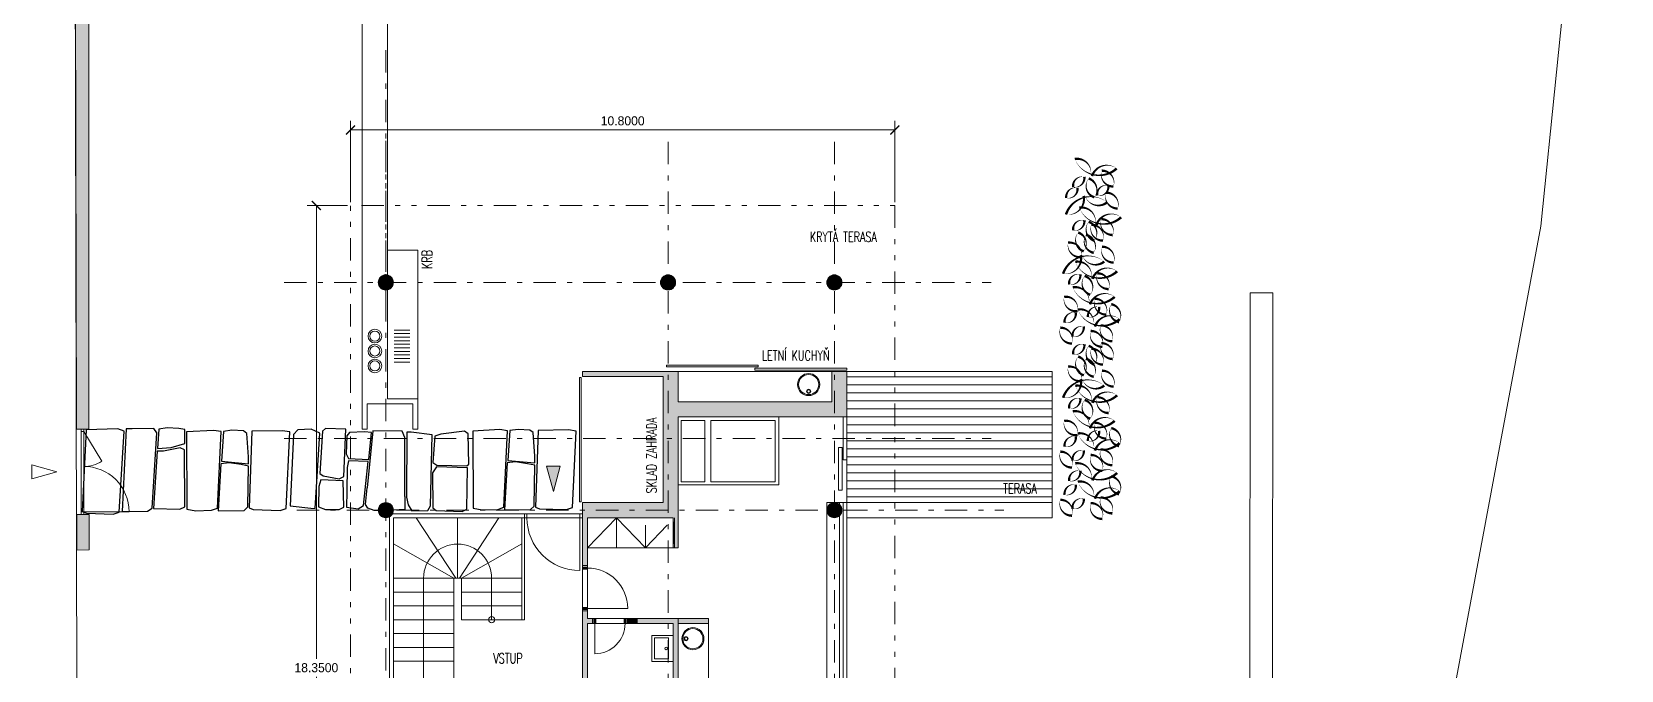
# Model space of a CAD drawing. Header units: metres. Extents: x -45 to 1930, y -347 to 488.
# Drawn here: x 22.55 to 54.08, y -17.99 to -5.32 of the extents above; entities that cross this region are included whole.
import ezdxf

# ---------------------------------------------------------------- set-up
doc = ezdxf.new("R2010")
doc.units = ezdxf.units.M
doc.header["$PDMODE"] = 3
doc.linetypes.add('GETRENNT', pattern=[31.75, 12.7, -6.35, 0, -6.35, 0, -6.35])
doc.linetypes.add('ČERCHOVANÁ', pattern=[25.4, 12.7, -6.35, 0, -6.35])
for name, color, linetype in [('dveře', 3, 'Continuous'), ('okna', 4, 'Continuous'), ('OSA', 7, 'ČERCHOVANÁ'), ('popis', 6, 'Continuous'), ('SRAFY', 3, 'Continuous'), ('srafy sklo', 252, 'Continuous'), ('SRAFY-TERÉN', 252, 'Continuous'), ('zariz.predmety', 203, 'Continuous'), ('ZARIZOVAKY', 251, 'Continuous'), ('ZDIVO', 1, 'Continuous')]:
    doc.layers.add(name, color=color, linetype=linetype)
doc.styles.add('ROMANS', font='romans.shx', dxfattribs={"width": 0.7})
doc.dimstyles.get("Standard").update_dxf_attribs({"dimtxt": 0.18, "dimasz": 0.18, "dimexe": 0.18, "dimexo": 0.0625, "dimgap": 0.09, "dimtad": 0, "dimtih": 1, "dimtoh": 1, "dimdec": 4, "dimzin": 0, "dimdsep": 46, "dimtxsty": 'Standard', "dimcen": 0.09, "dimadec": 0, "dimazin": 0, "dimtfac": 1, "dimtdec": 4, "dimtofl": 0, "dimtmove": 0, "dimatfit": 0, "dimfxl": 0, "dimtolj": 1, "dimtzin": 0, "dimarcsym": 0})
pattern_1 = [(360, (38.6245, 42.7584), (2e-16, 0.15875), [])]

# ---------------------------------------------------------------- blocks, each defined once
blk = doc.blocks.new('drez')
at = {"lineweight": 0}
for centre, radius in [((0, -0.28), 0.22), ((0, -0.28), 0.2), ((0, -0.145), 0.04), ((0, -0.145), 0.03)]:
    blk.add_circle(centre, radius, dxfattribs=at)
blk = doc.blocks.new('_ArchTick')
at = {"color": 0, "linetype": 'ByBlock', "lineweight": 0, "const_width": 0.15}
blk.add_lwpolyline([(-0.5, -0.5), (0.5, 0.5)], dxfattribs=at)
blk = doc.blocks.new('*D60')
at = {"layer": 'Defpoints', "color": 0, "linetype": 'Continuous', "lineweight": 0}
for p in [(39.67, -7.268), (28.87, -8.766), (39.67, -8.766)]:
    blk.add_point(p, dxfattribs=at)
at = {"layer": 'SRAFY', "color": 0, "linetype": 'Continuous', "lineweight": 0}
for p, q in [((28.87, -8.703), (28.87, -7.088)), ((39.67, -8.703), (39.67, -7.088)), ((28.87, -7.268), (39.67, -7.268))]:
    blk.add_line(p, q, dxfattribs=at)
at = {"layer": 'SRAFY', "color": 0, "linetype": 'Continuous', "lineweight": 0, "xscale": 0.18, "yscale": 0.18, "zscale": 0.18, "rotation": 180}
blk.add_blockref('_ArchTick', (28.87, -7.268), dxfattribs=at)
at = {"layer": 'SRAFY', "color": 0, "linetype": 'Continuous', "lineweight": 0, "xscale": 0.18, "yscale": 0.18, "zscale": 0.18}
blk.add_blockref('_ArchTick', (39.67, -7.268), dxfattribs=at)
at = {"layer": 'SRAFY', "color": 0, "linetype": 'Continuous', "lineweight": 0, "insert": (34.27, -7.088), "char_height": 0.18, "attachment_point": 5}
blk.add_mtext('\\A1;10.8000', dxfattribs=at)
blk = doc.blocks.new('*D61')
at = {"layer": 'Defpoints', "color": 0, "linetype": 'Continuous', "lineweight": 0}
for p in [(28.87, -8.766), (28.192, -27.116), (28.87, -27.116)]:
    blk.add_point(p, dxfattribs=at)
at = {"layer": 'SRAFY', "color": 0, "linetype": 'Continuous', "lineweight": 0}
for p, q in [((28.808, -8.766), (28.012, -8.766)), ((28.192, -8.766), (28.192, -17.761)), ((28.192, -27.116), (28.192, -18.121)), ((28.808, -27.116), (28.012, -27.116))]:
    blk.add_line(p, q, dxfattribs=at)
at = {"layer": 'SRAFY', "color": 0, "linetype": 'Continuous', "lineweight": 0, "xscale": 0.18, "yscale": 0.18, "zscale": 0.18}
for p, rotation in [((28.192, -8.766), 90), ((28.192, -27.116), 270)]:
    blk.add_blockref('_ArchTick', p, dxfattribs=dict(at, rotation=rotation))
at = {"layer": 'SRAFY', "color": 0, "linetype": 'Continuous', "lineweight": 0, "insert": (28.192, -17.941), "char_height": 0.18, "attachment_point": 5}
blk.add_mtext('\\A1;18.3500', dxfattribs=at)

msp = doc.modelspace()

# ---------------------------------------------------------------- hatches: boundary and pattern name
at = {"linetype": 'Continuous', "lineweight": 0}
h = msp.add_hatch(dxfattribs=at)
h.set_pattern_fill('LINE', color=253, scale=0.05, angle=90, style=0)
h.set_pattern_definition(pattern_1)
h.paths.add_polyline_path([(39.670321, -13.388423), (39.670321, -12.062585), (38.719012, -12.062585), (38.719012, -12.962585), (38.719012, -13.388423)])
h = msp.add_hatch(dxfattribs=at)
h.set_pattern_fill('LINE', color=253, scale=0.05, angle=90, style=0)
h.set_pattern_definition(pattern_1)
h.paths.add_polyline_path([(42.792801, -14.662591), (42.792801, -12.062585), (39.670321, -12.062585), (39.670321, -14.662591)])
h.paths.add_polyline_path([(41.767644, -14.231175), (42.600977, -14.231175), (42.600977, -14.531175), (41.767644, -14.531175)], flags=24)
h = msp.add_hatch(dxfattribs=at)
h.set_pattern_fill('LINE', color=253, scale=0.05, angle=90, style=0)
h.set_pattern_definition(pattern_1)
h.paths.add_polyline_path([(39.670321, -14.662591), (39.670321, -13.388423), (38.719012, -13.388423), (38.719012, -13.812585), (38.720321, -14.662591)])
at = {"layer": 'SRAFY', "linetype": 'Continuous', "lineweight": 0}
for color, points in [(252, [(23.678411, 7.821178), (23.378412, 7.836083), (23.435474, -13.203907), (23.676966, -13.203329)]), (256, [(34.070321, -12.0626), (33.470321, -12.0626), (33.470321, -12.162585), (34.070321, -12.162585)]), (256, [(34.070321, -12.0626), (34.070321, -12.162585), (35.070321, -12.162585), (35.070321, -14.662585), (34.570321, -14.662585), (34.070321, -14.662585), (34.070321, -14.812585), (35.370321, -14.812585), (35.370321, -12.962585), (38.570321, -12.962585), (38.570321, -12.0626), (38.419012, -12.0626), (38.419012, -12.662585), (35.370321, -12.662585), (35.370321, -12.0626)]), (256, [(38.719012, -12.0626), (38.570321, -12.0626), (38.570321, -12.962585), (38.719012, -12.962585)]), (256, [(32.759165, -13.942032), (33.031477, -13.942032), (32.895321, -14.440186)]), (256, [(34.070321, -14.662585), (33.470321, -14.662585), (33.470321, -14.812585), (34.070321, -14.812585)]), (256, [(34.070321, -14.812585), (33.470321, -14.812585), (33.470321, -15.912585), (33.570321, -15.912585), (33.570321, -14.962585), (34.070321, -14.962585)]), (256, [(35.370321, -14.812585), (34.070321, -14.812585), (34.070321, -14.962585), (34.470321, -14.962585), (35.270321, -14.962585), (35.270321, -15.562585), (35.370321, -15.562585), (35.370321, -14.862585)]), (252, [(23.681729, -14.901857), (23.440237, -14.902435), (23.440237, -15.604165), (23.681729, -15.603587)]), (256, [(38.719483, -19.262585), (38.719463, -18.962585), (35.970321, -18.962585), (35.370321, -18.962585), (35.370321, -17.062585), (35.970321, -17.062585), (35.970321, -16.962585), (34.368483, -16.962585), (34.368483, -17.062585), (35.270321, -17.062585), (35.270321, -18.962585), (33.570321, -18.962585), (33.570321, -17.062585), (33.668483, -17.062585), (33.668483, -16.962585), (33.570321, -16.962585), (33.570321, -16.812585), (33.470321, -16.812585), (33.470321, -19.262585)]), (256, [(34.570321, -17.062585), (34.570321, -16.962585), (34.368483, -16.962585), (34.368483, -17.062585)])]:
    msp.add_hatch(color=color, dxfattribs=at).paths.add_polyline_path(points)
h = msp.add_hatch(color=256, dxfattribs=at)
edge = h.paths.add_edge_path()
edge.add_arc((29.570321, -10.293335), 0.15, 0, 360)
h = msp.add_hatch(color=256, dxfattribs=at)
edge = h.paths.add_edge_path()
edge.add_arc((35.170321, -10.293335), 0.15, 0, 360)
h = msp.add_hatch(color=256, dxfattribs=at)
edge = h.paths.add_edge_path()
edge.add_arc((38.470321, -10.293335), 0.15, 0, 360)
h = msp.add_hatch(color=256, dxfattribs=at)
edge = h.paths.add_edge_path()
edge.add_arc((29.570321, -14.812585), 0.15, 0, 360)
h = msp.add_hatch(color=256, dxfattribs=at)
edge = h.paths.add_edge_path()
edge.add_arc((38.470321, -14.812585), 0.15, 0, 360)

# ---------------------------------------------------------------- linework, layer by layer
at = {"linetype": 'Continuous', "lineweight": 0}
for p, q in [((23.435474, -13.203907), (23.378412, 7.836083)), ((23.678412, 7.836083), (23.676966, -13.203329)), ((29.10312, -9.652518), (29.10312, -1.769792)), ((29.60312, -9.652518), (29.60312, -1.769792)), ((29.10312, -11.109229), (29.10312, -9.652518)), ((29.60312, -11.109229), (29.60312, -9.652518)), ((29.60312, -9.652518), (30.20312, -9.652518)), ((30.20312, -12.603907), (30.20312, -9.652518)), ((46.716164, -19.262585), (46.717002, -10.500331)), ((47.167002, -10.500331), (46.717002, -10.500331)), ((47.166164, -19.262585), (47.167002, -10.500331)), ((29.10312, -13.203907), (29.10312, -11.109229)), ((29.60312, -12.603907), (29.60312, -11.109229)), ((29.735512, -11.239138), (30.045411, -11.239138)), ((29.735512, -11.309658), (30.045411, -11.309658)), ((29.735512, -11.380178), (30.045411, -11.380178)), ((29.735512, -11.450698), (30.045411, -11.450698)), ((29.735512, -11.521218), (30.045411, -11.521218)), ((29.735512, -11.591739), (30.045411, -11.591739)), ((29.735512, -11.662259), (30.045411, -11.662259)), ((29.735512, -11.732779), (30.045411, -11.732779)), ((29.735512, -11.803299), (30.045411, -11.803299)), ((29.735512, -11.87382), (30.045411, -11.87382)), ((29.60312, -12.603907), (30.20312, -12.603907)), ((30.20312, -12.603907), (30.20312, -13.203907)), ((29.20312, -12.703907), (29.60312, -12.703907)), ((29.20312, -13.203907), (29.20312, -12.703907)), ((29.60312, -12.703907), (30.10312, -12.703907)), ((30.10312, -12.703907), (30.10312, -13.203907)), ((23.676966, -13.203329), (23.435474, -13.203907)), ((23.526494, -14.902172), (23.526494, -13.203633)), ((23.576494, -14.902172), (23.576494, -13.203633)), ((29.10312, -13.203907), (29.20312, -13.203907)), ((30.10312, -13.203907), (30.20312, -13.203907)), ((23.576494, -13.253633), (23.526494, -13.253633)), ((23.576494, -13.253633), (23.937544, -13.843519)), ((38.719012, -13.812585), (38.720321, -14.662591)), ((38.319012, -14.662591), (38.319012, -18.962585)), ((38.319012, -14.662591), (38.720321, -14.662591)), ((38.719012, -14.662591), (42.792801, -14.662591)), ((38.720321, -18.96257), (38.720321, -14.662591)), ((42.792801, -14.662591), (42.792801, -14.962591)), ((23.526494, -14.845238), (24.476497, -14.845238)), ((30.959174, -16.162585), (30.175054, -14.962585)), ((30.995321, -16.162585), (30.995321, -14.962585)), ((30.995321, -14.962585), (30.995321, -16.162585)), ((31.031468, -16.162585), (31.815588, -14.962585)), ((32.270321, -16.987585), (32.270321, -14.962585)), ((32.320593, -16.987585), (32.320593, -14.962585)), ((38.719012, -14.962591), (42.792801, -14.962591)), ((30.920321, -16.162585), (29.720321, -15.483826)), ((31.070321, -16.162585), (32.270321, -15.483826)), ((33.570321, -15.912585), (33.470321, -15.912585)), ((30.920321, -16.162585), (29.720321, -16.162585)), ((30.320321, -18.387585), (30.320321, -16.162585)), ((30.920321, -17.812585), (30.920321, -16.162585)), ((31.070321, -16.162585), (30.920321, -16.162585)), ((31.070321, -16.987585), (31.070321, -16.162585)), ((32.270321, -16.162585), (31.070321, -16.162585)), ((31.670321, -16.987585), (31.670321, -16.162585)), ((30.920321, -16.437585), (29.720321, -16.437585)), ((30.920321, -16.712585), (29.720321, -16.712585)), ((32.270321, -16.437585), (31.070321, -16.437585)), ((32.270321, -16.712585), (31.070321, -16.712585)), ((30.920321, -16.987585), (29.720321, -16.987585)), ((32.270321, -16.987585), (31.070321, -16.987585)), ((32.320593, -16.987585), (32.270321, -16.987585)), ((33.570321, -16.812585), (33.470321, -16.812585)), ((33.668483, -17.062585), (33.668483, -16.962585)), ((34.368483, -17.062585), (34.368483, -16.962585)), ((30.920321, -17.262585), (29.720321, -17.262585)), ((35.970321, -18.962585), (35.970321, -17.062585)), ((30.920321, -17.537585), (29.720321, -17.537585)), ((30.920321, -17.812585), (29.720321, -17.812585)), ((30.920321, -17.812585), (30.920321, -18.962585))]:
    msp.add_line(p, q, dxfattribs=at)
at = {"color": 253, "linetype": 'Continuous', "lineweight": 0}
for p in [(38.719012, -12.062585), (42.792801, -14.662591)]:
    msp.add_line(p, (42.792801, -12.062585), dxfattribs=at)
at = {"linetype": 'Continuous', "lineweight": 0}
msp.add_lwpolyline([(23.440237, -14.902435), (23.681729, -14.901857), (23.681729, -15.603587), (23.440237, -15.604165)], close=True, dxfattribs=at)
msp.add_circle((31.670321, -16.987585), 0.061116, dxfattribs=at)
for centre, radius, start, end in [((23.576494, -13.253633), 0.691608, 269.8215632, 301.4694046), ((23.576494, -14.845238), 0.900003, 0, 90.13712), ((30.995321, -16.162585), 0.675, 0, 180)]:
    msp.add_arc(centre, radius, start, end, dxfattribs=at)
at = {"layer": 'dveře', "linetype": 'Continuous', "lineweight": 0}
for p, q in [((33.470321, -15.912585), (33.470321, -16.812585)), ((33.570321, -16.812585), (33.570321, -15.912585)), ((33.570321, -16.762585), (34.370321, -16.762585)), ((34.368483, -16.962585), (33.668483, -16.962585)), ((33.668483, -17.062585), (34.368483, -17.062585)), ((33.718483, -17.062585), (33.720235, -17.662585))]:
    msp.add_line(p, q, dxfattribs=at)
for centre, radius, start, end in [((33.570321, -16.762585), 0.8, 0, 90), ((33.719978, -17.064079), 0.598507, 270.0245932, 0.1429573)]:
    msp.add_arc(centre, radius, start, end, dxfattribs=at)
at = {"layer": 'okna', "linetype": 'Continuous', "lineweight": 0}
for p, q in [((38.719012, -12.812585), (38.719012, -13.812585)), ((38.644012, -12.962585), (38.644012, -13.812585)), ((38.719012, -13.812585), (38.644012, -13.812585)), ((38.569012, -18.962585), (38.569012, -14.662591)), ((38.644012, -18.962585), (38.644012, -14.662591)), ((32.370321, -14.887585), (29.645321, -14.887585)), ((29.645321, -18.962585), (29.645321, -14.887585)), ((29.720321, -18.962585), (29.720321, -14.962585)), ((29.720321, -14.962585), (32.370321, -14.962585)), ((33.470321, -14.887585), (33.420321, -14.887585)), ((33.420321, -14.962585), (33.470321, -14.962585))]:
    msp.add_line(p, q, dxfattribs=at)
msp.add_lwpolyline([(38.550062, -13.56671), (38.625062, -13.56671), (38.625062, -14.419742), (38.550062, -14.419742)], close=True, dxfattribs=at)
at = {"layer": 'OSA', "color": 253, "lineweight": 0, "ltscale": 0.035}
for p, q in [((29.570321, -5.682403), (29.570321, -30.705158)), ((29.570321, -7.487073), (29.570321, -11.084717)), ((35.170321, -7.502112), (35.170321, -33.413828)), ((38.470321, -7.502112), (38.470321, -33.413828)), ((27.553807, -10.293335), (41.583198, -10.293335)), ((27.553807, -13.388423), (41.583198, -13.388423)), ((27.806352, -14.812585), (41.835744, -14.812585))]:
    msp.add_line(p, q, dxfattribs=at)
at = {"layer": 'OSA', "linetype": 'Continuous', "lineweight": 0}
for p, q in [((35.370321, -12.062585), (38.419012, -12.062585)), ((32.320321, -14.962585), (32.320321, -14.887585)), ((32.320321, -14.887585), (32.320321, -14.962585)), ((32.370321, -14.887585), (32.370321, -14.962585)), ((32.370321, -14.887585), (33.420321, -14.887585)), ((32.370321, -14.962585), (33.420321, -14.962585)), ((33.420321, -14.887585), (33.420321, -16.012585))]:
    msp.add_line(p, q, dxfattribs=at)
for points in [[(33.446685, -14.648557), (33.412709, -14.648557), (33.412709, -12.182656), (33.446685, -12.182656)], [(35.270321, -17.298554), (35.270321, -17.816168), (34.849252, -17.816168), (34.849252, -17.298554)], [(35.180818, -17.348554), (35.180818, -17.766168), (34.899252, -17.766168), (34.899252, -17.348554)]]:
    msp.add_lwpolyline(points, close=True, dxfattribs=at)
msp.add_circle((35.131804, -17.557361), 0.025266, dxfattribs=at)
msp.add_arc((33.420321, -14.962585), 1.05, 180, 270, dxfattribs=at)
at = {"layer": 'SRAFY', "linetype": 'Continuous', "lineweight": 0}
for p, q in [((22.545772, -14.18875), (22.545772, -13.916439)), ((23.043926, -14.052594), (22.545772, -13.916439)), ((23.043926, -14.052594), (22.545772, -14.18875)), ((32.759165, -13.942032), (33.031477, -13.942032)), ((32.895321, -14.440186), (32.759165, -13.942032)), ((32.895321, -14.440186), (33.031477, -13.942032))]:
    msp.add_line(p, q, dxfattribs=at)
for points in [[(35.139744, -11.971693), (35.139744, -11.934733), (36.960836, -11.934733), (36.960836, -11.971693)], [(36.894666, -12.035651), (36.894666, -11.99869), (38.715758, -11.99869), (38.715758, -12.035651)]]:
    msp.add_lwpolyline(points, close=True, dxfattribs=at)
for centre in [(29.35312, -11.359229), (29.35312, -11.655201), (29.35312, -11.951174)]:
    msp.add_circle(centre, 0.135, dxfattribs=at)
at = {"layer": 'srafy sklo', "linetype": 'Continuous', "lineweight": 0}
for p, q in [((29.645321, -14.812585), (29.720321, -14.812585)), ((38.644012, -14.812585), (38.719012, -14.812585))]:
    msp.add_line(p, q, dxfattribs=at)
at = {"layer": 'SRAFY-TERÉN'}
for points in [[(24.379764, -13.245847), (24.253106, -13.201889), (23.622401, -13.217404), (23.547229, -14.842778), (23.628637, -14.874886), (24.160795, -14.89434), (24.282221, -14.85161), (24.379764, -13.245847)], [(24.341741, -14.837021), (24.842288, -14.83291), (24.934877, -14.77703), (25.028776, -13.277441), (24.968748, -13.191117), (24.53791, -13.196967), (24.420777, -13.198757), (24.341741, -14.837021)], [(25.038278, -13.590612), (25.309282, -13.568527), (25.583581, -13.493522), (25.585515, -13.212021), (25.465088, -13.194798), (25.229564, -13.18262), (25.063937, -13.205584), (25.038278, -13.590612)], [(26.30491, -13.254863), (26.152335, -13.230083), (25.614237, -13.260564), (25.620606, -14.791461), (25.79804, -14.825688), (26.109254, -14.814859), (26.230681, -14.772129), (26.30491, -13.254863)], [(26.30491, -13.254863), (26.152335, -13.230083), (25.614237, -13.260564), (25.620606, -14.791461), (25.79804, -14.825688), (26.109254, -14.814859), (26.230681, -14.772129), (26.30491, -13.254863)], [(26.308067, -13.843391), (26.845381, -13.894751), (26.847198, -13.756885), (26.815788, -13.288995), (26.748702, -13.240118), (26.513178, -13.227941), (26.347551, -13.250905), (26.308067, -13.843391)], [(27.668407, -13.261054), (27.515832, -13.236274), (26.91184, -13.248629), (26.859186, -14.769487), (26.940593, -14.801594), (27.472752, -14.821049), (27.594178, -14.778319), (27.668407, -13.261054)], [(27.669994, -14.727972), (28.082038, -14.776073), (28.170241, -14.781438), (28.257997, -13.282427), (28.086139, -13.204164), (27.821937, -13.21956), (27.740444, -13.311135), (27.669994, -14.727972)], [(28.776958, -13.203235), (28.37618, -13.192949), (28.312417, -13.246544), (28.258072, -14.086736), (28.32685, -14.133201), (28.64298, -14.189745), (28.734448, -14.142092), (28.776958, -13.203235)], [(29.313847, -13.240432), (29.201721, -14.370808)], [(29.945806, -14.541015), (29.949576, -13.37082), (29.89216, -13.246678), (29.313847, -13.240432)], [(31.218362, -13.900748), (31.203115, -13.298232), (31.128591, -13.24259), (30.664074, -13.302311), (30.542648, -13.345041), (30.505433, -13.86475)], [(31.98585, -13.237287), (31.833275, -13.212507), (31.295177, -13.242987), (31.301546, -14.773885), (31.478981, -14.808111), (31.790195, -14.797282), (31.911621, -14.754552), (31.98585, -13.237287)], [(31.98585, -13.237287), (31.833275, -13.212507), (31.295177, -13.242987), (31.301546, -14.773885), (31.478981, -14.808111), (31.790195, -14.797282), (31.911621, -14.754552), (31.98585, -13.237287)], [(31.989008, -13.825814), (32.526322, -13.877174), (32.528138, -13.739309), (32.496729, -13.271418), (32.429642, -13.222542), (32.194118, -13.210364), (32.028492, -13.233328), (31.989008, -13.825814)], [(33.349348, -13.243477), (33.196773, -13.218697), (32.59278, -13.231052), (32.540126, -14.75191), (32.621534, -14.784018), (33.153692, -14.803472), (33.275119, -14.760743), (33.349348, -13.243477)], [(29.231858, -13.806941), (29.28361, -13.269349), (29.145726, -13.259071), (28.847362, -13.269622), (28.798486, -13.336709), (28.782657, -13.697781), (28.827034, -13.790883), (29.231858, -13.806941)], [(30.48761, -13.316861), (30.075566, -13.26876), (29.987363, -13.263395), (29.978866, -14.554572)], [(30.459436, -14.728465), (30.48761, -13.316861)], [(24.963201, -14.78211), (25.484302, -14.795683), (25.583749, -14.746707), (25.578142, -13.615331), (25.491209, -13.578961), (25.158231, -13.642602), (25.030258, -13.640874), (24.963201, -14.78211)], [(26.246815, -14.827431), (26.762947, -14.818612), (26.835727, -14.74973), (26.844224, -13.939808), (26.698075, -13.910206), (26.459685, -13.872902), (26.296354, -13.891057), (26.246815, -14.827431)], [(29.218661, -13.846747), (28.828424, -13.83334), (28.80236, -13.968824), (28.796158, -14.434736), (28.789374, -14.755692), (29.022531, -14.786092), (29.130662, -14.721913), (29.218661, -13.846747)], [(30.505433, -13.86475), (30.582771, -13.917773), (31.179749, -13.936746), (31.218362, -13.900748)], [(31.927755, -14.809854), (32.443887, -14.801035), (32.516667, -14.732153), (32.525164, -13.922231), (32.379015, -13.892629), (32.140626, -13.855325), (31.977295, -13.87348), (31.927755, -14.809854)], [(31.190455, -13.974075), (30.579016, -13.950719), (30.495936, -14.074371), (30.501788, -14.768249), (30.568874, -14.817125), (31.081874, -14.836836), (31.174975, -14.792459), (31.190455, -13.974075)], [(28.727141, -14.229252), (28.281133, -14.208523), (28.244473, -14.343041), (28.234493, -14.748283), (28.370948, -14.79716), (28.642982, -14.799294), (28.736083, -14.754917), (28.727141, -14.229252)], [(29.420419, -14.818016), (29.339605, -14.819479), (29.211821, -14.774281), (29.167693, -14.699934), (29.201721, -14.370808)], [(29.945806, -14.541015), (29.94567, -14.799391), (29.720321, -14.812585)], [(29.978866, -14.554572), (30.015039, -14.706485), (30.088058, -14.827012), (30.403703, -14.818483), (30.459436, -14.728465)]]:
    msp.add_lwpolyline(points, dxfattribs=at)
at = {"layer": 'zariz.predmety', "color": 253, "linetype": 'Continuous', "ltscale": 0.001}
for points in [[(44.070558, -8.033723, 0, 0, 0.520567051), (44.070558, -8.033723, 0, 0.05, 0.520567051), (43.582196, -8.183554, 0, 0.05, 0.520567051), (43.559094, -8.161874, 0, 0.05, 0.520567051), (43.239722, -7.844779, 0, 0.05, 0.520567051), (44.070558, -8.033723, 0.05, 0.05, 0)], [(43.207145, -8.399294, 0, 0, 0.520567051), (43.207145, -8.399294, 0, 0.05, 0.520567051), (43.429438, -8.199584, 0, 0.05, 0.520567051), (43.207145, -8.399294, 0.05, 0.05, 0)], [(44.006977, -8.390047, 0, 0, 0.520567051), (44.006977, -8.390047, 0, 0.05, 0.520567051), (43.777033, -8.076306, 0, 0.05, 0.520567051), (44.006977, -8.390047, 0.05, 0.05, 0)], [(43.071848, -8.617195, 0, 0, 0.520567051), (43.071848, -8.617195, 0, 0.05, 0.520567051), (43.294141, -8.417485, 0, 0.05, 0.520567051), (43.071848, -8.617195, 0.05, 0.05, 0)], [(43.626426, -8.603579, 0, 0, 0.520567051), (43.626426, -8.603579, 0, 0.05, 0.520567051), (43.515977, -8.230606, 0, 0.05, 0.520567051), (43.626426, -8.603579, 0.05, 0.05, 0)], [(43.684337, -8.56924, 0, 0, 0.520567051), (43.684337, -8.56924, 0, 0.05, 0.520567051), (43.90663, -8.36953, 0, 0.05, 0.520567051), (43.684337, -8.56924, 0.05, 0.05, 0)], [(44.091949, -8.826354, 0, 0, 0.520567051), (44.091949, -8.826354, 0, 0.05, 0.520567051), (43.862005, -8.512613, 0, 0.05, 0.520567051), (44.091949, -8.826354, 0.05, 0.05, 0)], [(43.064882, -8.945927, 0, 0, 0.520567051), (43.064882, -8.945927, 0, 0.05, 0.520567051), (43.417337, -8.576167, 0, 0.05, 0.520567051), (43.448095, -8.58376, 0, 0.05, 0.520567051), (43.881824, -8.703869, 0, 0.05, 0.520567051), (43.064882, -8.945927, 0.05, 0.05, 0)], [(44.160191, -9.001004, 0, 0, 0.520567051), (44.160191, -9.001004, 0, 0.05, 0.520567051), (43.671828, -9.150835, 0, 0.05, 0.520567051), (43.648727, -9.129154, 0, 0.05, 0.520567051), (43.329355, -8.81206, 0, 0.05, 0.520567051), (44.160191, -9.001004, 0.05, 0.05, 0)], [(43.206979, -9.260703, 0, 0, 0.520567051), (43.206979, -9.260703, 0, 0.05, 0.520567051), (43.429272, -9.060993, 0, 0.05, 0.520567051), (43.206979, -9.260703, 0.05, 0.05, 0)], [(43.62626, -9.464988, 0, 0, 0.520567051), (43.62626, -9.464988, 0, 0.05, 0.520567051), (43.51581, -9.092015, 0, 0.05, 0.520567051), (43.62626, -9.464988, 0.05, 0.05, 0)], [(43.798453, -9.463271, 0, 0, 0.520567051), (43.798453, -9.463271, 0, 0.05, 0.520567051), (43.568509, -9.14953, 0, 0.05, 0.520567051), (43.798453, -9.463271, 0.05, 0.05, 0)], [(43.994926, -9.352598, 0, 0, 0.520567051), (43.994926, -9.352598, 0, 0.05, 0.520567051), (43.764982, -9.038858, 0, 0.05, 0.520567051), (43.994926, -9.352598, 0.05, 0.05, 0)], [(43.417902, -9.676804, 0, 0, 0.520567051), (43.417902, -9.676804, 0, 0.05, 0.520567051), (43.307453, -9.303831, 0, 0.05, 0.520567051), (43.417902, -9.676804, 0.05, 0.05, 0)], [(43.460856, -9.349746, 0, 0, 0.520567051), (43.460856, -9.349746, 0, 0.05, 0.520567051), (43.616308, -9.706317, 0, 0.05, 0.520567051), (43.460856, -9.349746, 0.05, 0.05, 0)], [(43.008211, -10.122082, 0, 0, 0.520567051), (43.008211, -10.122082, 0, 0.05, 0.520567051), (43.360666, -9.752321, 0, 0.05, 0.520567051), (43.391424, -9.759914, 0, 0.05, 0.520567051), (43.825153, -9.880023, 0, 0.05, 0.520567051), (43.008211, -10.122082, 0.05, 0.05, 0)], [(43.108798, -9.506595, 0, 0, 0.520567051), (43.108798, -9.506595, 0, 0.05, 0.520567051), (43.375559, -9.789696, 0, 0.05, 0.520567051), (43.108798, -9.506595, 0.05, 0.05, 0)], [(44.012422, -9.899579, 0, 0, 0.520567051), (44.012422, -9.899579, 0, 0.05, 0.520567051), (43.782477, -9.585838, 0, 0.05, 0.520567051), (44.012422, -9.899579, 0.05, 0.05, 0)], [(44.080664, -10.074228, 0, 0, 0.520567051), (44.080664, -10.074228, 0, 0.05, 0.520567051), (43.592301, -10.224059, 0, 0.05, 0.520567051), (43.5692, -10.202379, 0, 0.05, 0.520567051), (43.249828, -9.885285, 0, 0.05, 0.520567051), (44.080664, -10.074228, 0.05, 0.05, 0)], [(43.915399, -10.425823, 0, 0, 0.520567051), (43.915399, -10.425823, 0, 0.05, 0.520567051), (43.685454, -10.112082, 0, 0.05, 0.520567051), (43.915399, -10.425823, 0.05, 0.05, 0)], [(43.127452, -10.333927, 0, 0, 0.520567051), (43.127452, -10.333927, 0, 0.05, 0.520567051), (43.349745, -10.134218, 0, 0.05, 0.520567051), (43.127452, -10.333927, 0.05, 0.05, 0)], [(44.03182, -10.580479, 0, 0, 0.520567051), (44.03182, -10.580479, 0, 0.05, 0.520567051), (43.543458, -10.73031, 0, 0.05, 0.520567051), (43.520356, -10.708629, 0, 0.05, 0.520567051), (43.200984, -10.391535, 0, 0.05, 0.520567051), (44.03182, -10.580479, 0.05, 0.05, 0)], [(43.546733, -10.538213, 0, 0, 0.520567051), (43.546733, -10.538213, 0, 0.05, 0.520567051), (43.436283, -10.16524, 0, 0.05, 0.520567051), (43.546733, -10.538213, 0.05, 0.05, 0)], [(43.029271, -10.579819, 0, 0, 0.520567051), (43.029271, -10.579819, 0, 0.05, 0.520567051), (43.296032, -10.86292, 0, 0.05, 0.520567051), (43.029271, -10.579819, 0.05, 0.05, 0)], [(43.866555, -10.932073, 0, 0, 0.520567051), (43.866555, -10.932073, 0, 0.05, 0.520567051), (43.636611, -10.618332, 0, 0.05, 0.520567051), (43.866555, -10.932073, 0.05, 0.05, 0)], [(43.963775, -10.725719, 0, 0, 0.520567051), (43.963775, -10.725719, 0, 0.05, 0.520567051), (44.119227, -11.082289, 0, 0.05, 0.520567051), (43.963775, -10.725719, 0.05, 0.05, 0)], [(43.038256, -11.092556, 0, 0, 0.520567051), (43.038256, -11.092556, 0, 0.05, 0.520567051), (43.260549, -10.892847, 0, 0.05, 0.520567051), (43.038256, -11.092556, 0.05, 0.05, 0)], [(44.130087, -11.020829, 0, 0, 0.520567051), (44.130087, -11.020829, 0, 0.05, 0.520567051), (43.641725, -11.170661, 0, 0.05, 0.520567051), (43.618624, -11.14898, 0, 0.05, 0.520567051), (43.299252, -10.831886, 0, 0.05, 0.520567051), (44.130087, -11.020829, 0.05, 0.05, 0)], [(43.502369, -10.979171, 0, 0, 0.520567051), (43.502369, -10.979171, 0, 0.05, 0.520567051), (43.724662, -10.779461, 0, 0.05, 0.520567051), (43.502369, -10.979171, 0.05, 0.05, 0)], [(42.953197, -11.192403, 0, 0, 0.520567051), (42.953197, -11.192403, 0, 0.05, 0.520567051), (43.183142, -11.506144, 0, 0.05, 0.520567051), (42.953197, -11.192403, 0.05, 0.05, 0)], [(43.195394, -11.368822, 0, 0, 0.520567051), (43.195394, -11.368822, 0, 0.05, 0.520567051), (43.417687, -11.169113, 0, 0.05, 0.520567051), (43.195394, -11.368822, 0.05, 0.05, 0)], [(43.786869, -11.571391, 0, 0, 0.520567051), (43.786869, -11.571391, 0, 0.05, 0.520567051), (43.556924, -11.25765, 0, 0.05, 0.520567051), (43.786869, -11.571391, 0.05, 0.05, 0)], [(43.983341, -11.460718, 0, 0, 0.520567051), (43.983341, -11.460718, 0, 0.05, 0.520567051), (43.753397, -11.146977, 0, 0.05, 0.520567051), (43.983341, -11.460718, 0.05, 0.05, 0)], [(43.206979, -11.720976, 0, 0, 0.520567051), (43.206979, -11.720976, 0, 0.05, 0.520567051), (43.429272, -11.521267, 0, 0.05, 0.520567051), (43.206979, -11.720976, 0.05, 0.05, 0)], [(43.62626, -11.925262, 0, 0, 0.520567051), (43.62626, -11.925262, 0, 0.05, 0.520567051), (43.51581, -11.552289, 0, 0.05, 0.520567051), (43.62626, -11.925262, 0.05, 0.05, 0)], [(43.798453, -11.923545, 0, 0, 0.520567051), (43.798453, -11.923545, 0, 0.05, 0.520567051), (43.568509, -11.609804, 0, 0.05, 0.520567051), (43.798453, -11.923545, 0.05, 0.05, 0)], [(43.994926, -11.812872, 0, 0, 0.520567051), (43.994926, -11.812872, 0, 0.05, 0.520567051), (43.764982, -11.499131, 0, 0.05, 0.520567051), (43.994926, -11.812872, 0.05, 0.05, 0)], [(43.108798, -11.966868, 0, 0, 0.520567051), (43.108798, -11.966868, 0, 0.05, 0.520567051), (43.375559, -12.249969, 0, 0.05, 0.520567051), (43.108798, -11.966868, 0.05, 0.05, 0)], [(43.417902, -12.137077, 0, 0, 0.520567051), (43.417902, -12.137077, 0, 0.05, 0.520567051), (43.307453, -11.764105, 0, 0.05, 0.520567051), (43.417902, -12.137077, 0.05, 0.05, 0)], [(43.460856, -11.81002, 0, 0, 0.520567051), (43.460856, -11.81002, 0, 0.05, 0.520567051), (43.616308, -12.16659, 0, 0.05, 0.520567051), (43.460856, -11.81002, 0.05, 0.05, 0)], [(43.008211, -12.582355, 0, 0, 0.520567051), (43.008211, -12.582355, 0, 0.05, 0.520567051), (43.360666, -12.212595, 0, 0.05, 0.520567051), (43.391424, -12.220188, 0, 0.05, 0.520567051), (43.825153, -12.340296, 0, 0.05, 0.520567051), (43.008211, -12.582355, 0.05, 0.05, 0)], [(44.012422, -12.359852, 0, 0, 0.520567051), (44.012422, -12.359852, 0, 0.05, 0.520567051), (43.782477, -12.046112, 0, 0.05, 0.520567051), (44.012422, -12.359852, 0.05, 0.05, 0)], [(43.127452, -12.794201, 0, 0, 0.520567051), (43.127452, -12.794201, 0, 0.05, 0.520567051), (43.349745, -12.594491, 0, 0.05, 0.520567051), (43.127452, -12.794201, 0.05, 0.05, 0)], [(44.080664, -12.534502, 0, 0, 0.520567051), (44.080664, -12.534502, 0, 0.05, 0.520567051), (43.592301, -12.684333, 0, 0.05, 0.520567051), (43.5692, -12.662653, 0, 0.05, 0.520567051), (43.249828, -12.345558, 0, 0.05, 0.520567051), (44.080664, -12.534502, 0.05, 0.05, 0)], [(43.546733, -12.998486, 0, 0, 0.520567051), (43.546733, -12.998486, 0, 0.05, 0.520567051), (43.436283, -12.625514, 0, 0.05, 0.520567051), (43.546733, -12.998486, 0.05, 0.05, 0)], [(43.915399, -12.886097, 0, 0, 0.520567051), (43.915399, -12.886097, 0, 0.05, 0.520567051), (43.685454, -12.572356, 0, 0.05, 0.520567051), (43.915399, -12.886097, 0.05, 0.05, 0)], [(44.03182, -13.040752, 0, 0, 0.520567051), (44.03182, -13.040752, 0, 0.05, 0.520567051), (43.543458, -13.190583, 0, 0.05, 0.520567051), (43.520356, -13.168903, 0, 0.05, 0.520567051), (43.200984, -12.851808, 0, 0.05, 0.520567051), (44.03182, -13.040752, 0.05, 0.05, 0)], [(43.029271, -13.040093, 0, 0, 0.520567051), (43.029271, -13.040093, 0, 0.05, 0.520567051), (43.296032, -13.323194, 0, 0.05, 0.520567051), (43.029271, -13.040093, 0.05, 0.05, 0)], [(43.502369, -13.439444, 0, 0, 0.520567051), (43.502369, -13.439444, 0, 0.05, 0.520567051), (43.724662, -13.239735, 0, 0.05, 0.520567051), (43.502369, -13.439444, 0.05, 0.05, 0)], [(43.866555, -13.392347, 0, 0, 0.520567051), (43.866555, -13.392347, 0, 0.05, 0.520567051), (43.636611, -13.078606, 0, 0.05, 0.520567051), (43.866555, -13.392347, 0.05, 0.05, 0)], [(43.963775, -13.185992, 0, 0, 0.520567051), (43.963775, -13.185992, 0, 0.05, 0.520567051), (44.119227, -13.542563, 0, 0.05, 0.520567051), (43.963775, -13.185992, 0.05, 0.05, 0)], [(43.038256, -13.55283, 0, 0, 0.520567051), (43.038256, -13.55283, 0, 0.05, 0.520567051), (43.260549, -13.35312, 0, 0.05, 0.520567051), (43.038256, -13.55283, 0.05, 0.05, 0)], [(44.130087, -13.481103, 0, 0, 0.520567051), (44.130087, -13.481103, 0, 0.05, 0.520567051), (43.641725, -13.630934, 0, 0.05, 0.520567051), (43.618624, -13.609254, 0, 0.05, 0.520567051), (43.299252, -13.292159, 0, 0.05, 0.520567051), (44.130087, -13.481103, 0.05, 0.05, 0)], [(42.953197, -13.652676, 0, 0, 0.520567051), (42.953197, -13.652676, 0, 0.05, 0.520567051), (43.183142, -13.966417, 0, 0.05, 0.520567051), (42.953197, -13.652676, 0.05, 0.05, 0)], [(43.195394, -13.829096, 0, 0, 0.520567051), (43.195394, -13.829096, 0, 0.05, 0.520567051), (43.417687, -13.629386, 0, 0.05, 0.520567051), (43.195394, -13.829096, 0.05, 0.05, 0)], [(44.080664, -14.07489, 0, 0, 0.520567051), (44.080664, -14.07489, 0, 0.05, 0.520567051), (43.592301, -14.224721, 0, 0.05, 0.520567051), (43.5692, -14.20304, 0, 0.05, 0.520567051), (43.249828, -13.885946, 0, 0.05, 0.520567051), (44.080664, -14.07489, 0.05, 0.05, 0)], [(43.786869, -14.031665, 0, 0, 0.520567051), (43.786869, -14.031665, 0, 0.05, 0.520567051), (43.556924, -13.717924, 0, 0.05, 0.520567051), (43.786869, -14.031665, 0.05, 0.05, 0)], [(43.983341, -13.920992, 0, 0, 0.520567051), (43.983341, -13.920992, 0, 0.05, 0.520567051), (43.753397, -13.607251, 0, 0.05, 0.520567051), (43.983341, -13.920992, 0.05, 0.05, 0)], [(43.127452, -14.233443, 0, 0, 0.520567051), (43.127452, -14.233443, 0, 0.05, 0.520567051), (43.349745, -14.033733, 0, 0.05, 0.520567051), (43.127452, -14.233443, 0.05, 0.05, 0)], [(43.963775, -14.141678, 0, 0, 0.520567051), (43.963775, -14.141678, 0, 0.05, 0.520567051), (44.119227, -14.498248, 0, 0.05, 0.520567051), (43.963775, -14.141678, 0.05, 0.05, 0)], [(43.038256, -14.508515, 0, 0, 0.520567051), (43.038256, -14.508515, 0, 0.05, 0.520567051), (43.260549, -14.308806, 0, 0.05, 0.520567051), (43.038256, -14.508515, 0.05, 0.05, 0)], [(44.130087, -14.436788, 0, 0, 0.520567051), (44.130087, -14.436788, 0, 0.05, 0.520567051), (43.641725, -14.586619, 0, 0.05, 0.520567051), (43.618624, -14.564939, 0, 0.05, 0.520567051), (43.299252, -14.247845, 0, 0.05, 0.520567051), (44.130087, -14.436788, 0.05, 0.05, 0)], [(42.953197, -14.608362, 0, 0, 0.520567051), (42.953197, -14.608362, 0, 0.05, 0.520567051), (43.183142, -14.922102, 0, 0.05, 0.520567051), (42.953197, -14.608362, 0.05, 0.05, 0)], [(43.195394, -14.784781, 0, 0, 0.520567051), (43.195394, -14.784781, 0, 0.05, 0.520567051), (43.417687, -14.585072, 0, 0.05, 0.520567051), (43.195394, -14.784781, 0.05, 0.05, 0)], [(43.786869, -14.98735, 0, 0, 0.520567051), (43.786869, -14.98735, 0, 0.05, 0.520567051), (43.556924, -14.673609, 0, 0.05, 0.520567051), (43.786869, -14.98735, 0.05, 0.05, 0)], [(43.983341, -14.876677, 0, 0, 0.520567051), (43.983341, -14.876677, 0, 0.05, 0.520567051), (43.753397, -14.562936, 0, 0.05, 0.520567051), (43.983341, -14.876677, 0.05, 0.05, 0)]]:
    msp.add_lwpolyline(points, format="xyseb", close=True, dxfattribs=at)
at = {"layer": 'ZARIZOVAKY', "linetype": 'Continuous', "lineweight": 0}
for p, q in [((34.145321, -14.962585), (33.570321, -15.562585)), ((34.145321, -15.562585), (34.145321, -14.962585)), ((34.145321, -14.962585), (34.720321, -15.562585)), ((34.720321, -15.562585), (34.720321, -15.112585)), ((35.151571, -15.112585), (34.720321, -15.562585)), ((35.295321, -14.962585), (35.270321, -15.562585)), ((35.295321, -15.562585), (35.295321, -14.962585)), ((34.720321, -15.562585), (33.570321, -15.562585)), ((35.270321, -15.562585), (34.720321, -15.562585))]:
    msp.add_line(p, q, dxfattribs=at)
for points in [[(37.370321, -12.962585), (37.370321, -14.312585), (35.370321, -14.312585), (35.370321, -12.962585)], [(35.897399, -13.033202), (35.897399, -14.248731), (35.430502, -14.248731), (35.430502, -13.033202)], [(37.29558, -13.033202), (37.29558, -14.248731), (36.016383, -14.248731), (36.016383, -13.033202)]]:
    msp.add_lwpolyline(points, close=True, dxfattribs=at)
at = {"layer": 'ZDIVO', "linetype": 'Continuous', "lineweight": 0}
for p, q in [((35.370321, -12.062585), (33.470321, -12.062585)), ((33.470321, -12.162585), (33.470321, -12.062585)), ((35.070321, -12.162585), (33.470321, -12.162585)), ((35.070321, -14.662585), (35.070321, -12.162585)), ((35.370321, -12.662585), (35.370321, -12.062585)), ((38.419012, -12.062585), (38.419012, -12.662585)), ((38.419012, -12.062585), (38.719012, -12.062585)), ((38.719012, -12.962585), (38.719012, -12.062585)), ((35.370321, -12.662585), (38.419012, -12.662585)), ((35.370321, -14.862585), (35.370321, -12.962585)), ((35.370321, -12.962585), (38.719012, -12.962585)), ((33.470321, -19.262585), (33.470321, -14.662585)), ((34.570321, -14.662585), (33.470321, -14.662585)), ((35.070321, -14.662585), (34.570321, -14.662585)), ((35.070321, -14.662585), (34.645321, -14.662585)), ((33.570321, -16.962585), (33.570321, -14.962585)), ((34.470321, -14.962585), (33.570321, -14.962585)), ((34.145321, -14.962585), (35.270321, -14.962585)), ((35.270321, -15.562585), (35.270321, -14.962585)), ((35.370321, -14.862585), (35.370321, -15.562585)), ((35.370321, -15.562585), (35.270321, -15.562585)), ((33.570321, -16.812585), (33.570321, -16.762585)), ((33.718483, -16.962585), (33.570321, -16.962585)), ((34.318483, -16.962585), (35.970321, -16.962585)), ((35.370321, -17.512585), (35.370321, -16.962585)), ((35.970321, -16.962585), (35.970321, -17.062585)), ((33.570321, -18.962585), (33.570321, -17.062585)), ((33.718483, -17.062585), (33.570321, -17.062585)), ((34.318483, -17.062585), (35.270321, -17.062585)), ((35.270321, -17.062585), (35.270321, -18.962585)), ((35.970321, -17.062585), (35.370321, -17.062585)), ((35.370321, -17.062585), (35.370321, -18.962585))]:
    msp.add_line(p, q, dxfattribs=at)
at = {"layer": 'ZDIVO', "linetype": 'ByBlock', "lineweight": 70}
for p, q in [((33.570321, -15.962585), (33.470321, -15.962585)), ((33.570321, -16.762585), (33.470321, -16.762585)), ((33.718483, -17.062585), (33.718483, -16.962585)), ((34.318483, -17.062585), (34.318483, -16.962585))]:
    msp.add_line(p, q, dxfattribs=at)
at = {"layer": 'ZDIVO', "linetype": 'Continuous', "lineweight": 0, "flags": 128}
msp.add_lwpolyline([(26.14275, -31.888769), (23.910581, -30.29346), (23.469008, -30.019693), (23.378412, 7.836083), (27.453062, 7.633634), (37.853328, 7.416588), (54.082285, 6.497163), (52.485918, -9.17884), (50.198719, -21.436195), (48.602464, -30.444402), (47.160753, -42.7286), (47.052908, -46.833055), (27.525832, -32.877245)], dxfattribs=at)
at = {"layer": 'ZDIVO', "linetype": 'GETRENNT', "lineweight": 0, "ltscale": 0.035, "flags": 128}
msp.add_lwpolyline([(39.670321, -8.765784), (39.670321, -32.244017), (39.819801, -32.32202), (39.819801, -32.829606), (28.870321, -27.115784), (28.870321, -8.765784), (39.670321, -8.765784)], dxfattribs=at)
at = {"layer": 'ZDIVO', "linetype": 'Continuous', "lineweight": 0}
for centre, radius in [((29.570321, -10.293335), 0.15), ((35.170321, -10.293335), 0.15), ((38.470321, -10.293335), 0.15), ((29.35312, -11.359229), 0.1), ((29.35312, -11.655201), 0.1), ((29.35312, -11.951174), 0.1), ((29.570321, -14.812585), 0.15), ((38.470321, -14.812585), 0.15)]:
    msp.add_circle(centre, radius, dxfattribs=at)

# ---------------------------------------------------------------- block references
at = {"linetype": 'Continuous', "lineweight": 0}
for p, rotation in [((37.960402, -12.600381), 180), ((35.383346, -17.364211), 90)]:
    msp.add_blockref('drez', p, dxfattribs=dict(at, rotation=rotation))

# ---------------------------------------------------------------- texts
at = {"layer": 'popis', "linetype": 'Continuous', "lineweight": 0, "char_height": 0.2, "attachment_point": 1, "style": 'ROMANS'}
for s, insert, width in [('KRYTÁ TERASA', (37.98273, -9.289073), 2.20915077), ('LETNÍ KUCHYŇ', (37.031667, -11.642928), 2.20915077), ('TERASA', (41.817644, -14.281175), 2.20915077), ('VSTUP', (31.702988, -17.653785), 1.33215401)]:
    msp.add_mtext(s, dxfattribs=dict(at, insert=insert, width=width))
at = {"layer": 'popis', "linetype": 'Continuous', "lineweight": 0, "char_height": 0.2, "attachment_point": 1, "rotation": 90, "style": 'ROMANS'}
for s, insert, width in [('KRB', (30.288123, -10.02905), 2.20915077), ('SKLAD ZAHRADA', (34.742705, -14.478585), 2.81927378)]:
    msp.add_mtext(s, dxfattribs=dict(at, insert=insert, width=width))

# ---------------------------------------------------------------- dimensions: what is measured, and where the dimension line sits
at = {"layer": 'SRAFY', "linetype": 'Continuous', "lineweight": 0}
dim = msp.add_linear_dim(base=(39.670321, -7.267528), p1=(28.870321, -8.765784), p2=(39.670321, -8.765784), dimstyle='Standard', override={"dimtad": 1, "dimdsep": 0, "dimblk": 'ArchTick', "dimatfit": 3, "dimlwd": 0, "dimlwe": 0}, dxfattribs=at)
dim.commit()
dim.dimension.update_dxf_attribs({"geometry": '*D60', "text_midpoint": (34.270321, -7.087528)})
dim = msp.add_linear_dim(base=(28.192063, -27.115784), p1=(28.870321, -8.765784), p2=(28.870321, -27.115784), angle=90, dimstyle='Standard', override={"dimtad": 1, "dimdsep": 0, "dimblk": 'ArchTick', "dimatfit": 3, "dimlwd": 0, "dimlwe": 0}, dxfattribs=at)
dim.commit()
dim.dimension.update_dxf_attribs({"geometry": '*D61', "text_midpoint": (28.192063, -17.940784)})

doc.saveas('drawing.dxf')
